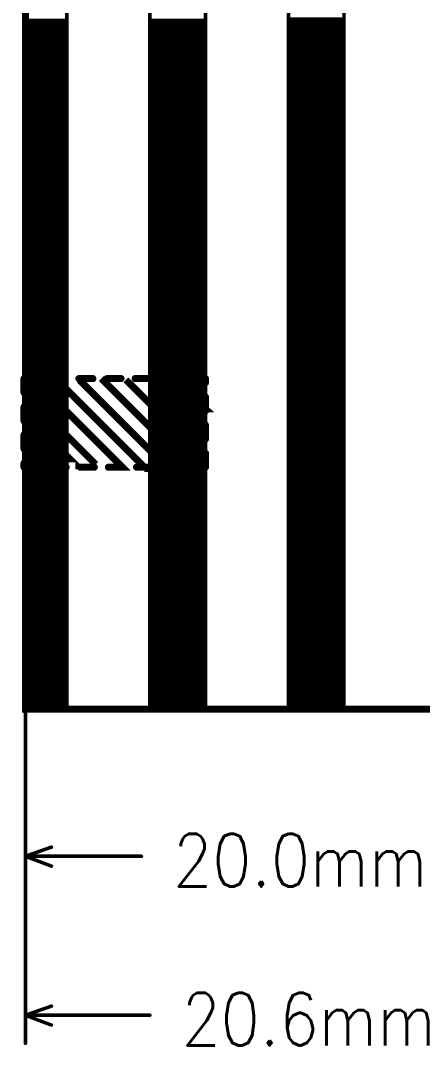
# Model space of a CAD drawing. Extents: x 2.14 to 10.29, y 1.14 to 8.17.
# Drawn here: x 8.381 to 8.953, y 4.05 to 5.507 of the extents above; entities that cross this region are included whole.
import ezdxf

# ---------------------------------------------------------------- set-up
doc = ezdxf.new("R2010")
doc.units = 0
doc.header["$LTSCALE"] = 25
doc.layers.get('0').update_dxf_attribs({"linetype": 'CONTINUOUS'})
doc.styles.get("Standard").update_dxf_attribs({"font": 'simplex'})

# ---------------------------------------------------------------- blocks, each defined once
blk = doc.blocks.new('DISC')
at = {"color": 0, "const_width": 0.5}
blk.add_lwpolyline([(0, 0.25, 1), (0, -0.25, 1)], format="xyb", close=True, dxfattribs=at)

msp = doc.modelspace()

# ---------------------------------------------------------------- linework, layer by layer
at = {"color": 3}
for points, const_width in [([(8.388, 4.528), (8.388, 7.829), (9.805, 7.829), (9.805, 4.528), (8.388, 4.528)], 0.01), ([(8.388, 7.829), (8.447, 7.829), (8.447, 4.53), (8.388, 4.53), (8.388, 7.829)], 0.005), ([(8.565, 7.829), (8.644, 7.829), (8.644, 4.53), (8.565, 4.53), (8.565, 7.829)], 0.005), ([(8.762, 7.829), (8.841, 7.829), (8.841, 4.531), (8.762, 4.531), (8.762, 7.829)], 0.005), ([(8.388, 6.392), (8.388, 4.053)], 0.005), ([(8.388, 5.687), (8.388, 4.28)], 0.005), ([(8.388, 5.507), (8.447, 5.507)], 0.005), ([(8.565, 5.507), (8.644, 5.507)], 0.005), ([(8.762, 5.509), (8.841, 5.509)], 0.005), ([(8.388, 5.502), (8.447, 5.502)], 0.005), ([(8.388, 5.497), (8.447, 5.497)], 0.005), ([(8.388, 5.492), (8.447, 5.492)], 0.005), ([(8.565, 5.502), (8.644, 5.502)], 0.005), ([(8.565, 5.497), (8.644, 5.497)], 0.005), ([(8.565, 5.492), (8.644, 5.492)], 0.005), ([(8.762, 5.504), (8.841, 5.504)], 0.005), ([(8.762, 5.499), (8.841, 5.499)], 0.005), ([(8.762, 5.494), (8.841, 5.494)], 0.005), ([(8.388, 5.487), (8.447, 5.487)], 0.005), ([(8.388, 5.482), (8.447, 5.482)], 0.005), ([(8.388, 5.477), (8.447, 5.477)], 0.005), ([(8.565, 5.487), (8.644, 5.487)], 0.005), ([(8.565, 5.482), (8.644, 5.482)], 0.005), ([(8.565, 5.477), (8.644, 5.477)], 0.005), ([(8.762, 5.489), (8.841, 5.489)], 0.005), ([(8.762, 5.484), (8.841, 5.484)], 0.005), ([(8.762, 5.479), (8.841, 5.479)], 0.005), ([(8.388, 5.472), (8.447, 5.472)], 0.005), ([(8.388, 5.467), (8.447, 5.467)], 0.005), ([(8.388, 5.462), (8.447, 5.462)], 0.005), ([(8.565, 5.472), (8.644, 5.472)], 0.005), ([(8.565, 5.467), (8.644, 5.467)], 0.005), ([(8.565, 5.462), (8.644, 5.462)], 0.005), ([(8.762, 5.474), (8.841, 5.474)], 0.005), ([(8.762, 5.469), (8.841, 5.469)], 0.005), ([(8.762, 5.464), (8.841, 5.464)], 0.005), ([(8.388, 5.457), (8.447, 5.457)], 0.005), ([(8.388, 5.452), (8.447, 5.452)], 0.005), ([(8.388, 5.447), (8.447, 5.447)], 0.005), ([(8.565, 5.457), (8.644, 5.457)], 0.005), ([(8.565, 5.452), (8.644, 5.452)], 0.005), ([(8.565, 5.447), (8.644, 5.447)], 0.005), ([(8.762, 5.459), (8.841, 5.459)], 0.005), ([(8.762, 5.454), (8.841, 5.454)], 0.005), ([(8.762, 5.449), (8.841, 5.449)], 0.005), ([(8.388, 5.442), (8.447, 5.442)], 0.005), ([(8.388, 5.437), (8.447, 5.437)], 0.005), ([(8.565, 5.442), (8.644, 5.442)], 0.005), ([(8.565, 5.437), (8.644, 5.437)], 0.005), ([(8.762, 5.444), (8.841, 5.444)], 0.005), ([(8.762, 5.439), (8.841, 5.439)], 0.005), ([(8.762, 5.434), (8.841, 5.434)], 0.005), ([(8.388, 5.432), (8.447, 5.432)], 0.005), ([(8.388, 5.427), (8.447, 5.427)], 0.005), ([(8.388, 5.422), (8.447, 5.422)], 0.005), ([(8.565, 5.432), (8.644, 5.432)], 0.005), ([(8.565, 5.427), (8.644, 5.427)], 0.005), ([(8.565, 5.422), (8.644, 5.422)], 0.005), ([(8.762, 5.429), (8.841, 5.429)], 0.005), ([(8.762, 5.424), (8.841, 5.424)], 0.005), ([(8.762, 5.419), (8.841, 5.419)], 0.005), ([(8.388, 5.417), (8.447, 5.417)], 0.005), ([(8.388, 5.412), (8.447, 5.412)], 0.005), ([(8.388, 5.407), (8.447, 5.407)], 0.005), ([(8.565, 5.417), (8.644, 5.417)], 0.005), ([(8.565, 5.412), (8.644, 5.412)], 0.005), ([(8.565, 5.407), (8.644, 5.407)], 0.005), ([(8.762, 5.414), (8.841, 5.414)], 0.005), ([(8.762, 5.409), (8.841, 5.409)], 0.005), ([(8.762, 5.404), (8.841, 5.404)], 0.005), ([(8.388, 5.402), (8.447, 5.402)], 0.005), ([(8.388, 5.397), (8.447, 5.397)], 0.005), ([(8.388, 5.392), (8.447, 5.392)], 0.005), ([(8.565, 5.402), (8.644, 5.402)], 0.005), ([(8.565, 5.397), (8.644, 5.397)], 0.005), ([(8.565, 5.392), (8.644, 5.392)], 0.005), ([(8.762, 5.399), (8.841, 5.399)], 0.005), ([(8.762, 5.394), (8.841, 5.394)], 0.005), ([(8.762, 5.389), (8.841, 5.389)], 0.005), ([(8.388, 5.387), (8.447, 5.387)], 0.005), ([(8.388, 5.382), (8.447, 5.382)], 0.005), ([(8.388, 5.377), (8.447, 5.377)], 0.005), ([(8.565, 5.387), (8.644, 5.387)], 0.005), ([(8.565, 5.382), (8.644, 5.382)], 0.005), ([(8.565, 5.377), (8.644, 5.377)], 0.005), ([(8.762, 5.384), (8.841, 5.384)], 0.005), ([(8.762, 5.379), (8.841, 5.379)], 0.005), ([(8.762, 5.374), (8.841, 5.374)], 0.005), ([(8.388, 5.372), (8.447, 5.372)], 0.005), ([(8.388, 5.367), (8.447, 5.367)], 0.005), ([(8.388, 5.362), (8.447, 5.362)], 0.005), ([(8.565, 5.372), (8.644, 5.372)], 0.005), ([(8.565, 5.367), (8.644, 5.367)], 0.005), ([(8.565, 5.362), (8.644, 5.362)], 0.005), ([(8.762, 5.369), (8.841, 5.369)], 0.005), ([(8.762, 5.364), (8.841, 5.364)], 0.005), ([(8.388, 5.357), (8.447, 5.357)], 0.005), ([(8.388, 5.352), (8.447, 5.352)], 0.005), ([(8.388, 5.347), (8.447, 5.347)], 0.005), ([(8.565, 5.357), (8.644, 5.357)], 0.005), ([(8.565, 5.352), (8.644, 5.352)], 0.005), ([(8.565, 5.347), (8.644, 5.347)], 0.005), ([(8.762, 5.359), (8.841, 5.359)], 0.005), ([(8.762, 5.354), (8.841, 5.354)], 0.005), ([(8.762, 5.349), (8.841, 5.349)], 0.005), ([(8.388, 5.342), (8.447, 5.342)], 0.005), ([(8.388, 5.337), (8.447, 5.337)], 0.005), ([(8.388, 5.332), (8.447, 5.332)], 0.005), ([(8.565, 5.342), (8.644, 5.342)], 0.005), ([(8.565, 5.337), (8.644, 5.337)], 0.005), ([(8.565, 5.332), (8.644, 5.332)], 0.005), ([(8.762, 5.344), (8.841, 5.344)], 0.005), ([(8.762, 5.339), (8.841, 5.339)], 0.005), ([(8.762, 5.334), (8.841, 5.334)], 0.005), ([(8.388, 5.327), (8.447, 5.327)], 0.005), ([(8.388, 5.322), (8.447, 5.322)], 0.005), ([(8.388, 5.317), (8.447, 5.317)], 0.005), ([(8.565, 5.327), (8.644, 5.327)], 0.005), ([(8.565, 5.322), (8.644, 5.322)], 0.005), ([(8.565, 5.317), (8.644, 5.317)], 0.005), ([(8.762, 5.329), (8.841, 5.329)], 0.005), ([(8.762, 5.324), (8.841, 5.324)], 0.005), ([(8.762, 5.319), (8.841, 5.319)], 0.005), ([(8.388, 5.312), (8.447, 5.312)], 0.005), ([(8.388, 5.307), (8.447, 5.307)], 0.005), ([(8.388, 5.302), (8.447, 5.302)], 0.005), ([(8.565, 5.312), (8.644, 5.312)], 0.005), ([(8.565, 5.307), (8.644, 5.307)], 0.005), ([(8.565, 5.302), (8.644, 5.302)], 0.005), ([(8.762, 5.314), (8.841, 5.314)], 0.005), ([(8.762, 5.309), (8.841, 5.309)], 0.005), ([(8.762, 5.304), (8.841, 5.304)], 0.005), ([(8.388, 5.297), (8.447, 5.297)], 0.005), ([(8.388, 5.292), (8.447, 5.292)], 0.005), ([(8.388, 5.287), (8.447, 5.287)], 0.005), ([(8.565, 5.297), (8.644, 5.297)], 0.005), ([(8.565, 5.292), (8.644, 5.292)], 0.005), ([(8.565, 5.287), (8.644, 5.287)], 0.005), ([(8.762, 5.299), (8.841, 5.299)], 0.005), ([(8.762, 5.294), (8.841, 5.294)], 0.005), ([(8.762, 5.289), (8.841, 5.289)], 0.005), ([(8.388, 5.282), (8.447, 5.282)], 0.005), ([(8.388, 5.277), (8.447, 5.277)], 0.005), ([(8.388, 5.272), (8.447, 5.272)], 0.005), ([(8.565, 5.282), (8.644, 5.282)], 0.005), ([(8.565, 5.277), (8.644, 5.277)], 0.005), ([(8.565, 5.272), (8.644, 5.272)], 0.005), ([(8.762, 5.284), (8.841, 5.284)], 0.005), ([(8.762, 5.279), (8.841, 5.279)], 0.005), ([(8.762, 5.274), (8.841, 5.274)], 0.005), ([(8.388, 5.267), (8.447, 5.267)], 0.005), ([(8.388, 5.262), (8.447, 5.262)], 0.005), ([(8.565, 5.267), (8.644, 5.267)], 0.005), ([(8.565, 5.262), (8.644, 5.262)], 0.005), ([(8.762, 5.269), (8.841, 5.269)], 0.005), ([(8.762, 5.264), (8.841, 5.264)], 0.005), ([(8.762, 5.259), (8.841, 5.259)], 0.005), ([(8.388, 5.257), (8.447, 5.257)], 0.005), ([(8.388, 5.252), (8.447, 5.252)], 0.005), ([(8.388, 5.247), (8.447, 5.247)], 0.005), ([(8.565, 5.257), (8.644, 5.257)], 0.005), ([(8.565, 5.252), (8.644, 5.252)], 0.005), ([(8.565, 5.247), (8.644, 5.247)], 0.005), ([(8.762, 5.254), (8.841, 5.254)], 0.005), ([(8.762, 5.249), (8.841, 5.249)], 0.005), ([(8.762, 5.244), (8.841, 5.244)], 0.005), ([(8.388, 5.242), (8.447, 5.242)], 0.005), ([(8.388, 5.237), (8.447, 5.237)], 0.005), ([(8.388, 5.232), (8.447, 5.232)], 0.005), ([(8.565, 5.242), (8.644, 5.242)], 0.005), ([(8.565, 5.237), (8.644, 5.237)], 0.005), ([(8.565, 5.232), (8.644, 5.232)], 0.005), ([(8.762, 5.239), (8.841, 5.239)], 0.005), ([(8.762, 5.234), (8.841, 5.234)], 0.005), ([(8.762, 5.229), (8.841, 5.229)], 0.005), ([(8.388, 5.227), (8.447, 5.227)], 0.005), ([(8.388, 5.222), (8.447, 5.222)], 0.005), ([(8.388, 5.217), (8.447, 5.217)], 0.005), ([(8.565, 5.227), (8.644, 5.227)], 0.005), ([(8.565, 5.222), (8.644, 5.222)], 0.005), ([(8.565, 5.217), (8.644, 5.217)], 0.005), ([(8.762, 5.224), (8.841, 5.224)], 0.005), ([(8.762, 5.219), (8.841, 5.219)], 0.005), ([(8.762, 5.214), (8.841, 5.214)], 0.005), ([(8.388, 5.212), (8.447, 5.212)], 0.005), ([(8.388, 5.207), (8.447, 5.207)], 0.005), ([(8.388, 5.202), (8.447, 5.202)], 0.005), ([(8.565, 5.212), (8.644, 5.212)], 0.005), ([(8.565, 5.207), (8.644, 5.207)], 0.005), ([(8.565, 5.202), (8.644, 5.202)], 0.005), ([(8.762, 5.209), (8.841, 5.209)], 0.005), ([(8.762, 5.204), (8.841, 5.204)], 0.005), ([(8.762, 5.199), (8.841, 5.199)], 0.005), ([(8.388, 5.197), (8.447, 5.197)], 0.005), ([(8.388, 5.192), (8.447, 5.192)], 0.005), ([(8.388, 5.187), (8.447, 5.187)], 0.005), ([(8.565, 5.197), (8.644, 5.197)], 0.005), ([(8.565, 5.192), (8.644, 5.192)], 0.005), ([(8.565, 5.187), (8.644, 5.187)], 0.005), ([(8.762, 5.194), (8.841, 5.194)], 0.005), ([(8.762, 5.189), (8.841, 5.189)], 0.005), ([(8.388, 5.182), (8.447, 5.182)], 0.005), ([(8.388, 5.177), (8.447, 5.177)], 0.005), ([(8.388, 5.172), (8.447, 5.172)], 0.005), ([(8.565, 5.182), (8.644, 5.182)], 0.005), ([(8.565, 5.177), (8.644, 5.177)], 0.005), ([(8.565, 5.172), (8.644, 5.172)], 0.005), ([(8.762, 5.184), (8.841, 5.184)], 0.005), ([(8.762, 5.179), (8.841, 5.179)], 0.005), ([(8.762, 5.174), (8.841, 5.174)], 0.005), ([(8.388, 5.167), (8.447, 5.167)], 0.005), ([(8.388, 5.162), (8.447, 5.162)], 0.005), ([(8.388, 5.157), (8.447, 5.157)], 0.005), ([(8.565, 5.167), (8.644, 5.167)], 0.005), ([(8.565, 5.162), (8.644, 5.162)], 0.005), ([(8.565, 5.157), (8.644, 5.157)], 0.005), ([(8.762, 5.169), (8.841, 5.169)], 0.005), ([(8.762, 5.164), (8.841, 5.164)], 0.005), ([(8.762, 5.159), (8.841, 5.159)], 0.005), ([(8.388, 5.152), (8.447, 5.152)], 0.005), ([(8.388, 5.147), (8.447, 5.147)], 0.005), ([(8.388, 5.142), (8.447, 5.142)], 0.005), ([(8.565, 5.152), (8.644, 5.152)], 0.005), ([(8.565, 5.147), (8.644, 5.147)], 0.005), ([(8.565, 5.142), (8.644, 5.142)], 0.005), ([(8.762, 5.154), (8.841, 5.154)], 0.005), ([(8.762, 5.149), (8.841, 5.149)], 0.005), ([(8.762, 5.144), (8.841, 5.144)], 0.005), ([(8.388, 5.137), (8.447, 5.137)], 0.005), ([(8.388, 5.132), (8.447, 5.132)], 0.005), ([(8.388, 5.127), (8.447, 5.127)], 0.005), ([(8.565, 5.137), (8.644, 5.137)], 0.005), ([(8.565, 5.132), (8.644, 5.132)], 0.005), ([(8.565, 5.127), (8.644, 5.127)], 0.005), ([(8.762, 5.139), (8.841, 5.139)], 0.005), ([(8.762, 5.134), (8.841, 5.134)], 0.005), ([(8.762, 5.129), (8.841, 5.129)], 0.005), ([(8.388, 5.122), (8.447, 5.122)], 0.005), ([(8.388, 5.117), (8.447, 5.117)], 0.005), ([(8.388, 5.112), (8.447, 5.112)], 0.005), ([(8.565, 5.122), (8.644, 5.122)], 0.005), ([(8.565, 5.117), (8.644, 5.117)], 0.005), ([(8.565, 5.112), (8.644, 5.112)], 0.005), ([(8.762, 5.124), (8.841, 5.124)], 0.005), ([(8.762, 5.119), (8.841, 5.119)], 0.005), ([(8.762, 5.114), (8.841, 5.114)], 0.005), ([(8.388, 5.107), (8.447, 5.107)], 0.005), ([(8.388, 5.102), (8.447, 5.102)], 0.005), ([(8.388, 5.097), (8.447, 5.097)], 0.005), ([(8.565, 5.107), (8.644, 5.107)], 0.005), ([(8.565, 5.102), (8.644, 5.102)], 0.005), ([(8.565, 5.097), (8.644, 5.097)], 0.005), ([(8.762, 5.109), (8.841, 5.109)], 0.005), ([(8.762, 5.104), (8.841, 5.104)], 0.005), ([(8.762, 5.099), (8.841, 5.099)], 0.005), ([(8.388, 5.092), (8.447, 5.092)], 0.005), ([(8.388, 5.087), (8.447, 5.087)], 0.005), ([(8.565, 5.092), (8.644, 5.092)], 0.005), ([(8.565, 5.087), (8.644, 5.087)], 0.005), ([(8.762, 5.094), (8.841, 5.094)], 0.005), ([(8.762, 5.089), (8.841, 5.089)], 0.005), ([(8.762, 5.084), (8.841, 5.084)], 0.005), ([(8.388, 5.082), (8.447, 5.082)], 0.005), ([(8.388, 5.077), (8.447, 5.077)], 0.005), ([(8.388, 5.072), (8.447, 5.072)], 0.005), ([(8.565, 5.082), (8.644, 5.082)], 0.005), ([(8.565, 5.077), (8.644, 5.077)], 0.005), ([(8.565, 5.072), (8.644, 5.072)], 0.005), ([(8.762, 5.079), (8.841, 5.079)], 0.005), ([(8.762, 5.074), (8.841, 5.074)], 0.005), ([(8.762, 5.069), (8.841, 5.069)], 0.005), ([(8.388, 5.067), (8.447, 5.067)], 0.005), ([(8.388, 5.062), (8.447, 5.062)], 0.005), ([(8.388, 5.057), (8.447, 5.057)], 0.005), ([(8.565, 5.067), (8.644, 5.067)], 0.005), ([(8.565, 5.062), (8.644, 5.062)], 0.005), ([(8.565, 5.057), (8.644, 5.057)], 0.005), ([(8.762, 5.064), (8.841, 5.064)], 0.005), ([(8.762, 5.059), (8.841, 5.059)], 0.005), ([(8.762, 5.054), (8.841, 5.054)], 0.005), ([(8.388, 5.052), (8.447, 5.052)], 0.005), ([(8.388, 5.047), (8.447, 5.047)], 0.005), ([(8.388, 5.042), (8.447, 5.042)], 0.005), ([(8.565, 5.052), (8.644, 5.052)], 0.005), ([(8.565, 5.047), (8.644, 5.047)], 0.005), ([(8.565, 5.042), (8.644, 5.042)], 0.005), ([(8.762, 5.049), (8.841, 5.049)], 0.005), ([(8.762, 5.044), (8.841, 5.044)], 0.005), ([(8.762, 5.039), (8.841, 5.039)], 0.005), ([(8.388, 5.037), (8.447, 5.037)], 0.005), ([(8.388, 5.032), (8.447, 5.032)], 0.005), ([(8.388, 5.027), (8.447, 5.027)], 0.005), ([(8.565, 5.037), (8.644, 5.037)], 0.005), ([(8.565, 5.032), (8.644, 5.032)], 0.005), ([(8.565, 5.027), (8.644, 5.027)], 0.005), ([(8.762, 5.034), (8.841, 5.034)], 0.005), ([(8.762, 5.029), (8.841, 5.029)], 0.005), ([(8.388, 5.022), (8.447, 5.022)], 0.005), ([(8.388, 5.017), (8.447, 5.017)], 0.005), ([(8.388, 5.012), (8.447, 5.012)], 0.005), ([(8.565, 5.022), (8.644, 5.022)], 0.005), ([(8.565, 5.017), (8.644, 5.017)], 0.005), ([(8.565, 5.012), (8.644, 5.012)], 0.005), ([(8.762, 5.024), (8.841, 5.024)], 0.005), ([(8.762, 5.019), (8.841, 5.019)], 0.005), ([(8.762, 5.014), (8.841, 5.014)], 0.005), ([(8.404, 4.998), (8.386, 4.998)], 0.01), ([(8.386, 4.998), (8.386, 4.978)], 0.01), ([(8.388, 5.007), (8.447, 5.007)], 0.005), ([(8.388, 5.002), (8.447, 5.002)], 0.005), ([(8.388, 4.997), (8.447, 4.997)], 0.005), ([(8.402, 4.996), (8.526, 4.872), (8.524, 4.872)], 0.01), ([(8.444, 4.998), (8.424, 4.998)], 0.01), ([(8.435, 4.994), (8.559, 4.87), (8.557, 4.87)], 0.01), ([(8.484, 4.998), (8.464, 4.998)], 0.01), ([(8.465, 4.996), (8.589, 4.872)], 0.01), ([(8.496, 4.998), (8.622, 4.872)], 0.01), ([(8.524, 4.998), (8.504, 4.998)], 0.01), ([(8.531, 4.996), (8.632, 4.896)], 0.01), ([(8.564, 4.998), (8.544, 4.998)], 0.01), ([(8.565, 5.007), (8.644, 5.007)], 0.005), ([(8.565, 5.002), (8.644, 5.002)], 0.005), ([(8.565, 4.997), (8.644, 4.997)], 0.005), ([(8.569, 4.998), (8.64, 4.927)], 0.01), ([(8.604, 4.998), (8.584, 4.998)], 0.01), ([(8.604, 4.994), (8.644, 4.955), (8.642, 4.955)], 0.01), ([(8.644, 4.998), (8.624, 4.998)], 0.01), ([(8.644, 4.992), (8.644, 4.998)], 0.01), ([(8.762, 5.009), (8.841, 5.009)], 0.005), ([(8.762, 5.004), (8.841, 5.004)], 0.005), ([(8.762, 4.999), (8.841, 4.999)], 0.005), ([(8.388, 4.992), (8.447, 4.992)], 0.005), ([(8.388, 4.987), (8.447, 4.987)], 0.005), ([(8.388, 4.982), (8.447, 4.982)], 0.005), ([(8.565, 4.992), (8.644, 4.992)], 0.005), ([(8.565, 4.987), (8.644, 4.987)], 0.005), ([(8.565, 4.982), (8.644, 4.982)], 0.005), ([(8.762, 4.994), (8.841, 4.994)], 0.005), ([(8.762, 4.989), (8.841, 4.989)], 0.005), ([(8.762, 4.984), (8.841, 4.984)], 0.005), ([(8.388, 4.976), (8.488, 4.876)], 0.01), ([(8.388, 4.977), (8.447, 4.977)], 0.005), ([(8.388, 4.972), (8.447, 4.972)], 0.005), ([(8.388, 4.967), (8.447, 4.967)], 0.005), ([(8.565, 4.977), (8.644, 4.977)], 0.005), ([(8.565, 4.972), (8.644, 4.972)], 0.005), ([(8.565, 4.967), (8.644, 4.967)], 0.005), ([(8.644, 4.952), (8.644, 4.972)], 0.01), ([(8.762, 4.979), (8.841, 4.979)], 0.005), ([(8.762, 4.974), (8.841, 4.974)], 0.005), ([(8.762, 4.969), (8.841, 4.969)], 0.005), ([(8.386, 4.958), (8.386, 4.938)], 0.01), ([(8.388, 4.962), (8.447, 4.962)], 0.005), ([(8.388, 4.957), (8.447, 4.957)], 0.005), ([(8.388, 4.952), (8.447, 4.952)], 0.005), ([(8.565, 4.962), (8.644, 4.962)], 0.005), ([(8.565, 4.957), (8.644, 4.957)], 0.005), ([(8.565, 4.952), (8.644, 4.952)], 0.005), ([(8.762, 4.964), (8.841, 4.964)], 0.005), ([(8.762, 4.959), (8.841, 4.959)], 0.005), ([(8.762, 4.954), (8.841, 4.954)], 0.005), ([(8.388, 4.947), (8.461, 4.874), (8.459, 4.874)], 0.01), ([(8.388, 4.947), (8.447, 4.947)], 0.005), ([(8.388, 4.942), (8.447, 4.942)], 0.005), ([(8.388, 4.937), (8.447, 4.937)], 0.005), ([(8.565, 4.947), (8.644, 4.947)], 0.005), ([(8.565, 4.942), (8.644, 4.942)], 0.005), ([(8.565, 4.937), (8.644, 4.937)], 0.005), ([(8.762, 4.949), (8.841, 4.949)], 0.005), ([(8.762, 4.944), (8.841, 4.944)], 0.005), ([(8.762, 4.939), (8.841, 4.939)], 0.005), ([(8.388, 4.932), (8.447, 4.932)], 0.005), ([(8.388, 4.927), (8.447, 4.927)], 0.005), ([(8.565, 4.932), (8.644, 4.932)], 0.005), ([(8.565, 4.927), (8.644, 4.927)], 0.005), ([(8.644, 4.912), (8.644, 4.932)], 0.01), ([(8.762, 4.934), (8.841, 4.934)], 0.005), ([(8.762, 4.929), (8.841, 4.929)], 0.005), ([(8.762, 4.924), (8.841, 4.924)], 0.005), ([(8.386, 4.918), (8.386, 4.898)], 0.01), ([(8.388, 4.919), (8.435, 4.872), (8.433, 4.872)], 0.01), ([(8.388, 4.922), (8.447, 4.922)], 0.005), ([(8.388, 4.917), (8.447, 4.917)], 0.005), ([(8.388, 4.912), (8.447, 4.912)], 0.005), ([(8.565, 4.922), (8.644, 4.922)], 0.005), ([(8.565, 4.917), (8.644, 4.917)], 0.005), ([(8.565, 4.912), (8.644, 4.912)], 0.005), ([(8.762, 4.919), (8.841, 4.919)], 0.005), ([(8.762, 4.914), (8.841, 4.914)], 0.005), ([(8.762, 4.909), (8.841, 4.909)], 0.005), ([(8.388, 4.907), (8.447, 4.907)], 0.005), ([(8.388, 4.902), (8.447, 4.902)], 0.005), ([(8.388, 4.897), (8.447, 4.897)], 0.005), ([(8.565, 4.907), (8.644, 4.907)], 0.005), ([(8.565, 4.902), (8.644, 4.902)], 0.005), ([(8.565, 4.897), (8.644, 4.897)], 0.005), ([(8.644, 4.872), (8.644, 4.892)], 0.01), ([(8.762, 4.904), (8.841, 4.904)], 0.005), ([(8.762, 4.899), (8.841, 4.899)], 0.005), ([(8.762, 4.894), (8.841, 4.894)], 0.005), ([(8.386, 4.878), (8.386, 4.872)], 0.01), ([(8.388, 4.892), (8.447, 4.892)], 0.005), ([(8.388, 4.887), (8.447, 4.887)], 0.005), ([(8.388, 4.882), (8.447, 4.882)], 0.005), ([(8.565, 4.892), (8.644, 4.892)], 0.005), ([(8.565, 4.887), (8.644, 4.887)], 0.005), ([(8.565, 4.882), (8.644, 4.882)], 0.005), ([(8.762, 4.889), (8.841, 4.889)], 0.005), ([(8.762, 4.884), (8.841, 4.884)], 0.005), ([(8.762, 4.879), (8.841, 4.879)], 0.005), ([(8.386, 4.872), (8.406, 4.872)], 0.01), ([(8.388, 4.877), (8.447, 4.877)], 0.005), ([(8.388, 4.872), (8.447, 4.872)], 0.005), ([(8.388, 4.867), (8.447, 4.867)], 0.005), ([(8.426, 4.872), (8.446, 4.872)], 0.01), ([(8.466, 4.872), (8.486, 4.872)], 0.01), ([(8.506, 4.872), (8.526, 4.872)], 0.01), ([(8.546, 4.872), (8.566, 4.872)], 0.01), ([(8.565, 4.877), (8.644, 4.877)], 0.005), ([(8.565, 4.872), (8.644, 4.872)], 0.005), ([(8.565, 4.867), (8.644, 4.867)], 0.005), ([(8.586, 4.872), (8.606, 4.872)], 0.01), ([(8.626, 4.872), (8.644, 4.872)], 0.01), ([(8.762, 4.874), (8.841, 4.874)], 0.005), ([(8.762, 4.869), (8.841, 4.869)], 0.005), ([(8.762, 4.864), (8.841, 4.864)], 0.005), ([(8.388, 4.862), (8.447, 4.862)], 0.005), ([(8.388, 4.857), (8.447, 4.857)], 0.005), ([(8.388, 4.852), (8.447, 4.852)], 0.005), ([(8.565, 4.862), (8.644, 4.862)], 0.005), ([(8.565, 4.857), (8.644, 4.857)], 0.005), ([(8.565, 4.852), (8.644, 4.852)], 0.005), ([(8.762, 4.859), (8.841, 4.859)], 0.005), ([(8.762, 4.854), (8.841, 4.854)], 0.005), ([(8.388, 4.847), (8.447, 4.847)], 0.005), ([(8.388, 4.842), (8.447, 4.842)], 0.005), ([(8.388, 4.837), (8.447, 4.837)], 0.005), ([(8.565, 4.847), (8.644, 4.847)], 0.005), ([(8.565, 4.842), (8.644, 4.842)], 0.005), ([(8.565, 4.837), (8.644, 4.837)], 0.005), ([(8.762, 4.849), (8.841, 4.849)], 0.005), ([(8.762, 4.844), (8.841, 4.844)], 0.005), ([(8.762, 4.839), (8.841, 4.839)], 0.005), ([(8.388, 4.832), (8.447, 4.832)], 0.005), ([(8.388, 4.827), (8.447, 4.827)], 0.005), ([(8.388, 4.822), (8.447, 4.822)], 0.005), ([(8.565, 4.832), (8.644, 4.832)], 0.005), ([(8.565, 4.827), (8.644, 4.827)], 0.005), ([(8.565, 4.822), (8.644, 4.822)], 0.005), ([(8.762, 4.834), (8.841, 4.834)], 0.005), ([(8.762, 4.829), (8.841, 4.829)], 0.005), ([(8.762, 4.824), (8.841, 4.824)], 0.005), ([(8.388, 4.817), (8.447, 4.817)], 0.005), ([(8.388, 4.812), (8.447, 4.812)], 0.005), ([(8.388, 4.807), (8.447, 4.807)], 0.005), ([(8.565, 4.817), (8.644, 4.817)], 0.005), ([(8.565, 4.812), (8.644, 4.812)], 0.005), ([(8.565, 4.807), (8.644, 4.807)], 0.005), ([(8.762, 4.819), (8.841, 4.819)], 0.005), ([(8.762, 4.814), (8.841, 4.814)], 0.005), ([(8.762, 4.809), (8.841, 4.809)], 0.005), ([(8.388, 4.802), (8.447, 4.802)], 0.005), ([(8.388, 4.797), (8.447, 4.797)], 0.005), ([(8.388, 4.792), (8.447, 4.792)], 0.005), ([(8.565, 4.802), (8.644, 4.802)], 0.005), ([(8.565, 4.797), (8.644, 4.797)], 0.005), ([(8.565, 4.792), (8.644, 4.792)], 0.005), ([(8.762, 4.804), (8.841, 4.804)], 0.005), ([(8.762, 4.799), (8.841, 4.799)], 0.005), ([(8.762, 4.794), (8.841, 4.794)], 0.005), ([(8.388, 4.787), (8.447, 4.787)], 0.005), ([(8.388, 4.782), (8.447, 4.782)], 0.005), ([(8.388, 4.777), (8.447, 4.777)], 0.005), ([(8.565, 4.787), (8.644, 4.787)], 0.005), ([(8.565, 4.782), (8.644, 4.782)], 0.005), ([(8.565, 4.777), (8.644, 4.777)], 0.005), ([(8.762, 4.789), (8.841, 4.789)], 0.005), ([(8.762, 4.784), (8.841, 4.784)], 0.005), ([(8.762, 4.779), (8.841, 4.779)], 0.005), ([(8.388, 4.772), (8.447, 4.772)], 0.005), ([(8.388, 4.767), (8.447, 4.767)], 0.005), ([(8.388, 4.762), (8.447, 4.762)], 0.005), ([(8.565, 4.772), (8.644, 4.772)], 0.005), ([(8.565, 4.767), (8.644, 4.767)], 0.005), ([(8.565, 4.762), (8.644, 4.762)], 0.005), ([(8.762, 4.774), (8.841, 4.774)], 0.005), ([(8.762, 4.769), (8.841, 4.769)], 0.005), ([(8.762, 4.764), (8.841, 4.764)], 0.005), ([(8.388, 4.757), (8.447, 4.757)], 0.005), ([(8.388, 4.752), (8.447, 4.752)], 0.005), ([(8.565, 4.757), (8.644, 4.757)], 0.005), ([(8.565, 4.752), (8.644, 4.752)], 0.005), ([(8.762, 4.759), (8.841, 4.759)], 0.005), ([(8.762, 4.754), (8.841, 4.754)], 0.005), ([(8.762, 4.749), (8.841, 4.749)], 0.005), ([(8.388, 4.747), (8.447, 4.747)], 0.005), ([(8.388, 4.742), (8.447, 4.742)], 0.005), ([(8.388, 4.737), (8.447, 4.737)], 0.005), ([(8.565, 4.747), (8.644, 4.747)], 0.005), ([(8.565, 4.742), (8.644, 4.742)], 0.005), ([(8.565, 4.737), (8.644, 4.737)], 0.005), ([(8.762, 4.744), (8.841, 4.744)], 0.005), ([(8.762, 4.739), (8.841, 4.739)], 0.005), ([(8.762, 4.734), (8.841, 4.734)], 0.005), ([(8.388, 4.732), (8.447, 4.732)], 0.005), ([(8.388, 4.727), (8.447, 4.727)], 0.005), ([(8.388, 4.722), (8.447, 4.722)], 0.005), ([(8.565, 4.732), (8.644, 4.732)], 0.005), ([(8.565, 4.727), (8.644, 4.727)], 0.005), ([(8.565, 4.722), (8.644, 4.722)], 0.005), ([(8.762, 4.729), (8.841, 4.729)], 0.005), ([(8.762, 4.724), (8.841, 4.724)], 0.005), ([(8.762, 4.719), (8.841, 4.719)], 0.005), ([(8.388, 4.717), (8.447, 4.717)], 0.005), ([(8.388, 4.712), (8.447, 4.712)], 0.005), ([(8.388, 4.707), (8.447, 4.707)], 0.005), ([(8.565, 4.717), (8.644, 4.717)], 0.005), ([(8.565, 4.712), (8.644, 4.712)], 0.005), ([(8.565, 4.707), (8.644, 4.707)], 0.005), ([(8.762, 4.714), (8.841, 4.714)], 0.005), ([(8.762, 4.709), (8.841, 4.709)], 0.005), ([(8.762, 4.704), (8.841, 4.704)], 0.005), ([(8.388, 4.702), (8.447, 4.702)], 0.005), ([(8.388, 4.697), (8.447, 4.697)], 0.005), ([(8.388, 4.692), (8.447, 4.692)], 0.005), ([(8.565, 4.702), (8.644, 4.702)], 0.005), ([(8.565, 4.697), (8.644, 4.697)], 0.005), ([(8.565, 4.692), (8.644, 4.692)], 0.005), ([(8.762, 4.699), (8.841, 4.699)], 0.005), ([(8.762, 4.694), (8.841, 4.694)], 0.005), ([(8.388, 4.687), (8.447, 4.687)], 0.005), ([(8.388, 4.682), (8.447, 4.682)], 0.005), ([(8.388, 4.677), (8.447, 4.677)], 0.005), ([(8.565, 4.687), (8.644, 4.687)], 0.005), ([(8.565, 4.682), (8.644, 4.682)], 0.005), ([(8.565, 4.677), (8.644, 4.677)], 0.005), ([(8.762, 4.689), (8.841, 4.689)], 0.005), ([(8.762, 4.684), (8.841, 4.684)], 0.005), ([(8.762, 4.679), (8.841, 4.679)], 0.005), ([(8.388, 4.672), (8.447, 4.672)], 0.005), ([(8.388, 4.667), (8.447, 4.667)], 0.005), ([(8.388, 4.662), (8.447, 4.662)], 0.005), ([(8.565, 4.672), (8.644, 4.672)], 0.005), ([(8.565, 4.667), (8.644, 4.667)], 0.005), ([(8.565, 4.662), (8.644, 4.662)], 0.005), ([(8.762, 4.674), (8.841, 4.674)], 0.005), ([(8.762, 4.669), (8.841, 4.669)], 0.005), ([(8.762, 4.664), (8.841, 4.664)], 0.005), ([(8.388, 4.657), (8.447, 4.657)], 0.005), ([(8.388, 4.652), (8.447, 4.652)], 0.005), ([(8.388, 4.647), (8.447, 4.647)], 0.005), ([(8.565, 4.657), (8.644, 4.657)], 0.005), ([(8.565, 4.652), (8.644, 4.652)], 0.005), ([(8.565, 4.647), (8.644, 4.647)], 0.005), ([(8.762, 4.659), (8.841, 4.659)], 0.005), ([(8.762, 4.654), (8.841, 4.654)], 0.005), ([(8.762, 4.649), (8.841, 4.649)], 0.005), ([(8.388, 4.642), (8.447, 4.642)], 0.005), ([(8.388, 4.637), (8.447, 4.637)], 0.005), ([(8.388, 4.632), (8.447, 4.632)], 0.005), ([(8.565, 4.642), (8.644, 4.642)], 0.005), ([(8.565, 4.637), (8.644, 4.637)], 0.005), ([(8.565, 4.632), (8.644, 4.632)], 0.005), ([(8.762, 4.644), (8.841, 4.644)], 0.005), ([(8.762, 4.639), (8.841, 4.639)], 0.005), ([(8.762, 4.634), (8.841, 4.634)], 0.005), ([(8.388, 4.627), (8.447, 4.627)], 0.005), ([(8.388, 4.622), (8.447, 4.622)], 0.005), ([(8.388, 4.617), (8.447, 4.617)], 0.005), ([(8.565, 4.627), (8.644, 4.627)], 0.005), ([(8.565, 4.622), (8.644, 4.622)], 0.005), ([(8.565, 4.617), (8.644, 4.617)], 0.005), ([(8.762, 4.629), (8.841, 4.629)], 0.005), ([(8.762, 4.624), (8.841, 4.624)], 0.005), ([(8.762, 4.619), (8.841, 4.619)], 0.005), ([(8.388, 4.612), (8.447, 4.612)], 0.005), ([(8.388, 4.607), (8.447, 4.607)], 0.005), ([(8.388, 4.602), (8.447, 4.602)], 0.005), ([(8.565, 4.612), (8.644, 4.612)], 0.005), ([(8.565, 4.607), (8.644, 4.607)], 0.005), ([(8.565, 4.602), (8.644, 4.602)], 0.005), ([(8.762, 4.614), (8.841, 4.614)], 0.005), ([(8.762, 4.609), (8.841, 4.609)], 0.005), ([(8.762, 4.604), (8.841, 4.604)], 0.005), ([(8.388, 4.597), (8.447, 4.597)], 0.005), ([(8.388, 4.592), (8.447, 4.592)], 0.005), ([(8.565, 4.597), (8.644, 4.597)], 0.005), ([(8.565, 4.592), (8.644, 4.592)], 0.005), ([(8.762, 4.599), (8.841, 4.599)], 0.005), ([(8.762, 4.594), (8.841, 4.594)], 0.005), ([(8.762, 4.589), (8.841, 4.589)], 0.005), ([(8.388, 4.587), (8.447, 4.587)], 0.005), ([(8.388, 4.582), (8.447, 4.582)], 0.005), ([(8.388, 4.577), (8.447, 4.577)], 0.005), ([(8.565, 4.587), (8.644, 4.587)], 0.005), ([(8.565, 4.582), (8.644, 4.582)], 0.005), ([(8.565, 4.577), (8.644, 4.577)], 0.005), ([(8.762, 4.584), (8.841, 4.584)], 0.005), ([(8.762, 4.579), (8.841, 4.579)], 0.005), ([(8.762, 4.574), (8.841, 4.574)], 0.005), ([(8.388, 4.572), (8.447, 4.572)], 0.005), ([(8.388, 4.567), (8.447, 4.567)], 0.005), ([(8.388, 4.562), (8.447, 4.562)], 0.005), ([(8.565, 4.572), (8.644, 4.572)], 0.005), ([(8.565, 4.567), (8.644, 4.567)], 0.005), ([(8.565, 4.562), (8.644, 4.562)], 0.005), ([(8.762, 4.569), (8.841, 4.569)], 0.005), ([(8.762, 4.564), (8.841, 4.564)], 0.005), ([(8.762, 4.559), (8.841, 4.559)], 0.005), ([(8.388, 4.557), (8.447, 4.557)], 0.005), ([(8.388, 4.552), (8.447, 4.552)], 0.005), ([(8.388, 4.547), (8.447, 4.547)], 0.005), ([(8.565, 4.557), (8.644, 4.557)], 0.005), ([(8.565, 4.552), (8.644, 4.552)], 0.005), ([(8.565, 4.547), (8.644, 4.547)], 0.005), ([(8.762, 4.554), (8.841, 4.554)], 0.005), ([(8.762, 4.549), (8.841, 4.549)], 0.005), ([(8.762, 4.544), (8.841, 4.544)], 0.005), ([(8.388, 4.542), (8.447, 4.542)], 0.005), ([(8.388, 4.537), (8.447, 4.537)], 0.005), ([(8.388, 4.532), (8.447, 4.532)], 0.005), ([(8.565, 4.542), (8.644, 4.542)], 0.005), ([(8.565, 4.537), (8.644, 4.537)], 0.005), ([(8.565, 4.532), (8.644, 4.532)], 0.005), ([(8.762, 4.539), (8.841, 4.539)], 0.005), ([(8.762, 4.534), (8.841, 4.534)], 0.005), ([(8.388, 4.319), (8.425, 4.332)], 0.005), ([(8.388, 4.319), (8.553, 4.319)], 0.005), ([(8.388, 4.319), (8.425, 4.305)], 0.005), ([(8.388, 4.093), (8.425, 4.106)], 0.005), ([(8.388, 4.093), (8.565, 4.093)], 0.005), ([(8.388, 4.093), (8.425, 4.079)], 0.005)]:
    msp.add_lwpolyline(points, dxfattribs=dict(at, const_width=const_width))

# ---------------------------------------------------------------- block references
for p, xscale, yscale in [((8.386, 4.998), 0.01, 0.01), ((8.386, 4.998), 0.01, 0.01), ((8.404, 4.998), 0.01, 0.01), ((8.424, 4.998), 0.01, 0.01), ((8.444, 4.998), 0.01, 0.01), ((8.464, 4.998), 0.01, 0.01), ((8.484, 4.998), 0.01, 0.01), ((8.504, 4.998), 0.01, 0.01), ((8.524, 4.998), 0.01, 0.01), ((8.544, 4.998), 0.01, 0.01), ((8.564, 4.998), 0.01, 0.01), ((8.584, 4.998), 0.01, 0.01), ((8.604, 4.998), 0.01, 0.01), ((8.624, 4.998), 0.01, 0.01), ((8.644, 4.998), 0.01, 0.01), ((8.644, 4.998), 0.01, 0.01), ((8.386, 4.978), 0.01, 0.01), ((8.644, 4.992), 0.01, 0.01), ((8.644, 4.972), 0.01, 0.01), ((8.386, 4.958), 0.01, 0.01), ((8.644, 4.952), 0.01, 0.01), ((8.386, 4.938), 0.01, 0.01), ((8.644, 4.932), 0.01, 0.01), ((8.386, 4.918), 0.01, 0.01), ((8.644, 4.912), 0.01, 0.01), ((8.386, 4.898), 0.01, 0.01), ((8.644, 4.892), 0.01, 0.01), ((8.386, 4.878), 0.01, 0.01), ((8.386, 4.872), 0.01, 0.01), ((8.386, 4.872), 0.01, 0.01), ((8.406, 4.872), 0.01, 0.01), ((8.426, 4.872), 0.01, 0.01), ((8.446, 4.872), 0.01, 0.01), ((8.466, 4.872), 0.01, 0.01), ((8.486, 4.872), 0.01, 0.01), ((8.506, 4.872), 0.01, 0.01), ((8.526, 4.872), 0.01, 0.01), ((8.546, 4.872), 0.01, 0.01), ((8.566, 4.872), 0.01, 0.01), ((8.586, 4.872), 0.01, 0.01), ((8.606, 4.872), 0.01, 0.01), ((8.626, 4.872), 0.01, 0.01), ((8.644, 4.872), 0.01, 0.01), ((8.644, 4.872), 0.01, 0.01), ((8.425, 4.332), 0.005, 0.005), ((8.388, 4.319), 0.005, 0.005), ((8.388, 4.319), 0.005, 0.005), ((8.388, 4.319), 0.005, 0.005), ((8.553, 4.319), 0.005, 0.005), ((8.425, 4.305), 0.005, 0.005), ((8.388, 4.28), 0.005, 0.005), ((8.388, 4.093), 0.005, 0.005), ((8.388, 4.093), 0.005, 0.005), ((8.388, 4.093), 0.005, 0.005), ((8.425, 4.106), 0.005, 0.005), ((8.565, 4.093), 0.005, 0.005), ((8.425, 4.079), 0.005, 0.005), ((8.388, 4.053), 0.005, 0.005)]:
    msp.add_blockref('DISC', p, dxfattribs=dict(at, xscale=xscale, yscale=yscale))

# ---------------------------------------------------------------- texts
at = {"color": 3, "width": 0.866}
for s, p in [('20.0mm', (8.598, 4.276)), ('20.6mm', (8.61, 4.05))]:
    msp.add_text(s, height=0.075, dxfattribs=at).set_placement(p)

doc.saveas('drawing.dxf')
